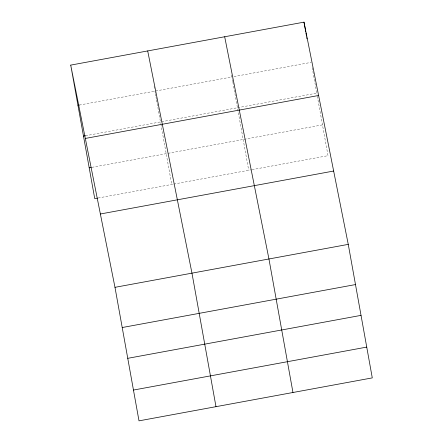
<?xml version="1.0" encoding="UTF-8"?>
<svg xmlns="http://www.w3.org/2000/svg" width="443" height="443" viewBox="0 0 443 443"><rect width="100%" height="100%" fill="white"/><g stroke="black" fill="none" stroke-linecap="round" stroke-linejoin="round"><path stroke-width="0.33" stroke-dasharray="2.21 1.66" d="M79.303 105.063L154.258 91.258M155.609 91.009L231.916 76.96M233.948 76.584L311.23 62.352M85.516 135.735L316.773 93.146M91.9 167.338L322.482 124.876M98.119 198.01L173.075 184.205M173.75 184.083L251.419 169.78M252.095 169.652L328.019 155.67L317.133 95.173M312.193 67.707L317.011 94.497M231.551 74.95L232.276 78.965M232.398 79.635L232.758 81.645M232.88 82.315L248.706 170.278M154.086 86.446L154.452 88.456M154.934 91.136L155.294 93.146M155.415 93.811L155.897 96.491M156.019 97.161L156.379 99.171M156.501 99.836L160.715 123.281M160.837 123.957L171.723 184.454"/><path stroke-width="0.66" d="M70.719 65.11L303.998 22.15L348.259 244.37L372.281 377.89L139.002 420.85L114.981 287.33L70.719 65.11L94.741 198.63L97.443 198.137M77.951 105.312L79.303 105.063M83.494 136.106L85.516 135.735M85.322 138.443L318.6 95.483M89.198 167.836L91.225 167.465M100.373 213.997L333.651 171.037M114.981 287.33L348.259 244.37M122.213 327.532L355.491 284.567M127.756 358.326L361.034 315.366M133.465 390.056L366.743 347.096M224.684 36.758L268.945 258.972L292.967 392.498M147.702 50.934L191.963 273.154L215.985 406.674M303.998 22.15L305.687 31.531M305.925 32.871L306.528 36.221M306.766 37.561L307.01 38.901"/></g></svg>
